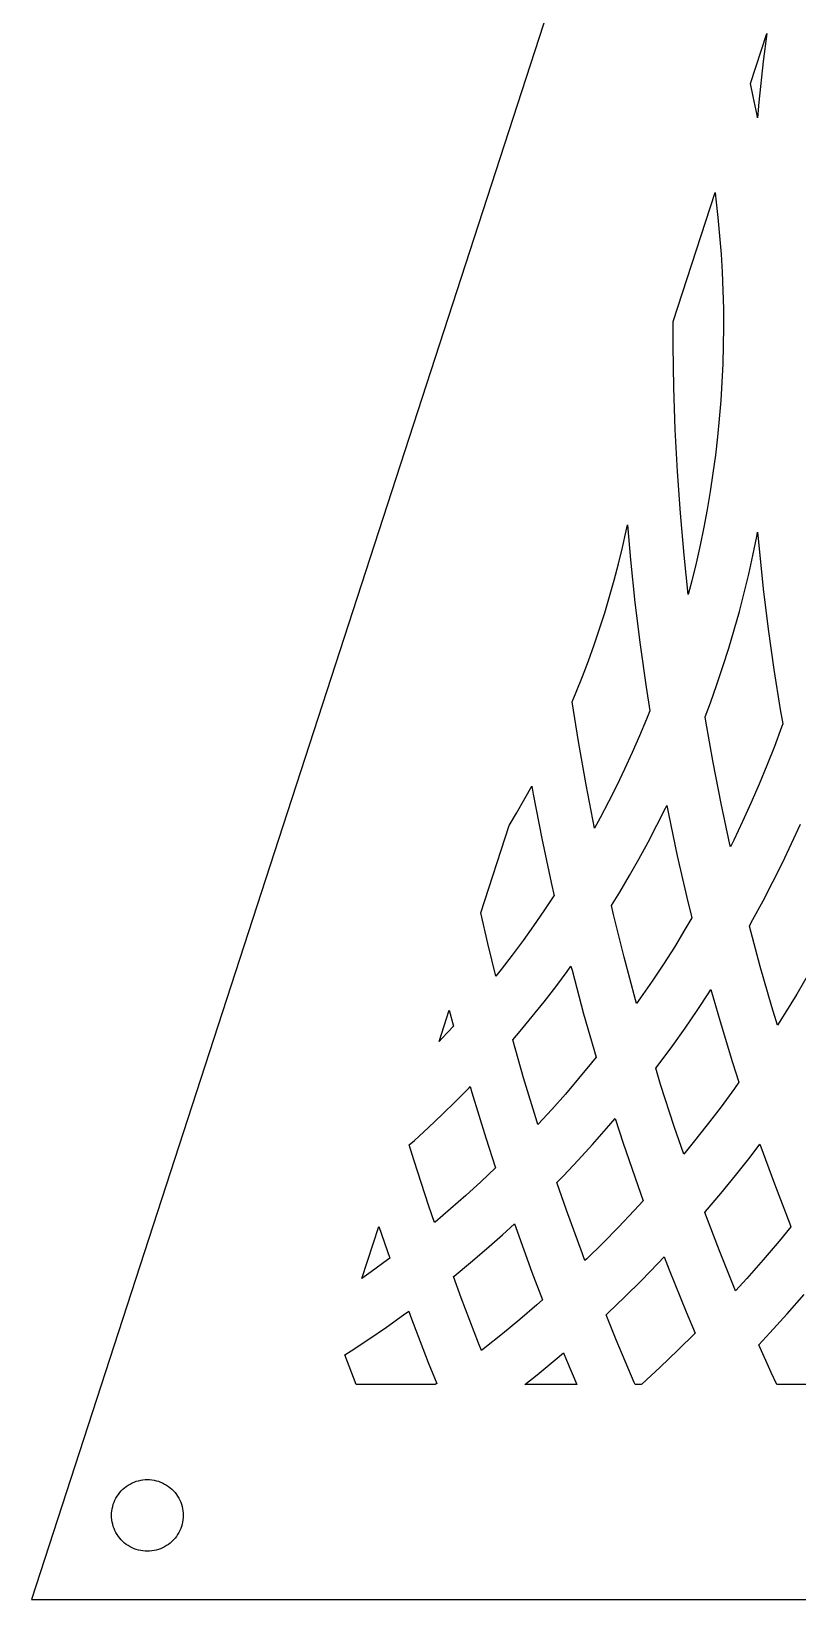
# Model space of a CAD drawing. Header units: metres. Extents: x -75 to 75, y 0 to 231.
# Drawn here: x -75 to -32.3, y 0 to 87.5 of the extents above; entities that cross this region are included whole.
import ezdxf

# ---------------------------------------------------------------- set-up
doc = ezdxf.new("R2010")
doc.units = ezdxf.units.M

msp = doc.modelspace()

# ---------------------------------------------------------------- linework, layer by layer
for p, q in [((0, 230.826), (-75, 0)), ((-34.8837, 84.6326), (-33.9789, 87.4172)), ((-33.9789, 87.4172), (-34.17, 85.8601)), ((-34.17, 85.8601), (-34.4072, 83.6012)), ((-34.7255, 83.9155), (-34.8837, 84.6326)), ((-34.5114, 82.8573), (-34.7255, 83.9155)), ((-34.4072, 83.6012), (-34.4848, 82.7132)), ((-34.4848, 82.7132), (-34.5114, 82.8573)), ((-39.1997, 71.349), (-36.8601, 78.5498)), ((-36.8601, 78.5498), (-36.8119, 78.1778)), ((-36.8119, 78.1778), (-36.6978, 77.1586)), ((-36.6978, 77.1586), (-36.6017, 76.1379)), ((-36.6017, 76.1379), (-36.5234, 75.116)), ((-36.5234, 75.116), (-36.463, 74.0933)), ((-36.463, 74.0933), (-36.4204, 73.07)), ((-36.4204, 73.07), (-36.3957, 72.0465)), ((-36.3957, 72.0465), (-36.3889, 71.0231)), ((-39.2, 70), (-39.1997, 71.349)), ((-36.3889, 71.0231), (-36.4, 70)), ((-39.1596, 67.6582), (-39.2, 70)), ((-36.4, 70), (-36.4289, 68.9776)), ((-36.4289, 68.9776), (-36.4757, 67.9563)), ((-39.0783, 65.3179), (-39.1596, 67.6582)), ((-36.4757, 67.9563), (-36.5402, 66.9363)), ((-36.5402, 66.9363), (-36.6226, 65.9179)), ((-36.6226, 65.9179), (-36.7226, 64.9014)), ((-38.9562, 62.9797), (-39.0783, 65.3179)), ((-36.7226, 64.9014), (-36.8404, 63.8872)), ((-36.8404, 63.8872), (-36.9758, 62.8755)), ((-38.7933, 60.6443), (-38.9562, 62.9797)), ((-36.9758, 62.8755), (-37.1287, 61.8667)), ((-37.1287, 61.8667), (-37.2993, 60.8611)), ((-38.5897, 58.3124), (-38.7933, 60.6443)), ((-37.2993, 60.8611), (-37.4872, 59.8589)), ((-42.0235, 58.7395), (-41.8154, 59.662)), ((-41.8154, 59.662), (-41.7473, 59.9908)), ((-41.7473, 59.9908), (-41.5783, 58.0509)), ((-37.4872, 59.8589), (-37.6926, 58.8606)), ((-34.5328, 59.338), (-34.4856, 59.591)), ((-34.4856, 59.591), (-34.4057, 58.6785)), ((-42.2476, 57.8212), (-42.0235, 58.7395)), ((-37.6926, 58.8606), (-37.9153, 57.8663)), ((-34.7477, 58.2881), (-34.5328, 59.338)), ((-34.4057, 58.6785), (-34.1685, 56.4238)), ((-42.4876, 56.9072), (-42.2476, 57.8212)), ((-41.5783, 58.0509), (-41.3291, 55.6712)), ((-38.3577, 56.1008), (-38.5897, 58.3124)), ((-37.9153, 57.8663), (-38.1553, 56.8764)), ((-34.9809, 57.2426), (-34.7477, 58.2881)), ((-42.7434, 55.9979), (-42.4876, 56.9072)), ((-35.2321, 56.2015), (-34.9809, 57.2426)), ((-38.1553, 56.8764), (-38.3577, 56.1008)), ((-35.5015, 55.1654), (-35.2321, 56.2015)), ((-34.1685, 56.4238), (-33.892, 54.1741)), ((-43.015, 55.0935), (-42.7434, 55.9979)), ((-41.3291, 55.6712), (-41.0384, 53.2966)), ((-35.7888, 54.1344), (-35.5015, 55.1654)), ((-43.3022, 54.1944), (-43.015, 55.0935)), ((-43.6049, 53.3007), (-43.3022, 54.1944)), ((-36.0939, 53.1089), (-35.7888, 54.1344)), ((-33.892, 54.1741), (-33.5764, 51.9298)), ((-43.9231, 52.4128), (-43.6049, 53.3007)), ((-41.0384, 53.2966), (-40.7063, 50.9277)), ((-36.4168, 52.0893), (-36.0939, 53.1089)), ((-44.2566, 51.5309), (-43.9231, 52.4128)), ((-36.7573, 51.0758), (-36.4168, 52.0893)), ((-33.5764, 51.9298), (-33.2217, 49.6917)), ((-44.6053, 50.6553), (-44.2566, 51.5309)), ((-40.7063, 50.9277), (-40.4992, 49.6169)), ((-37.1154, 50.0687), (-36.7573, 51.0758)), ((-44.83, 50.1186), (-44.6053, 50.6553)), ((-44.4813, 47.9083), (-44.83, 50.1186)), ((-37.4096, 49.2849), (-37.1154, 50.0687)), ((-40.6843, 49.1502), (-41.075, 48.2129)), ((-40.4992, 49.6169), (-40.6843, 49.1502)), ((-37.37, 49.0347), (-37.4096, 49.2849)), ((-36.9642, 46.7312), (-37.37, 49.0347)), ((-33.2217, 49.6917), (-33.0793, 48.8846)), ((-41.075, 48.2129), (-41.4819, 47.2829)), ((-33.1442, 48.7013), (-33.5441, 47.6319)), ((-33.0793, 48.8846), (-33.1442, 48.7013)), ((-44.0548, 45.4809), (-44.4813, 47.9083)), ((-41.4819, 47.2829), (-41.9047, 46.3605)), ((-33.5441, 47.6319), (-33.9625, 46.5699)), ((-36.5184, 44.4354), (-36.9642, 46.7312)), ((-33.9625, 46.5699), (-34.3993, 45.5157)), ((-41.9047, 46.3605), (-42.3435, 45.4459)), ((-47.928, 43.9075), (-47.4621, 44.7237)), ((-47.4621, 44.7237), (-47.0877, 45.4069)), ((-47.0877, 45.4069), (-47.0093, 44.9599)), ((-47.0093, 44.9599), (-46.531, 42.4892)), ((-43.5861, 43.0616), (-44.0548, 45.4809)), ((-42.3435, 45.4459), (-42.798, 44.5394)), ((-34.3993, 45.5157), (-34.8542, 44.4696)), ((-48.3429, 43.2093), (-47.928, 43.9075)), ((-42.798, 44.5394), (-43.2682, 43.6413)), ((-40.1017, 43.2243), (-39.6246, 44.178)), ((-39.6246, 44.178), (-39.5533, 44.327)), ((-39.5533, 44.327), (-39.4633, 43.863)), ((-39.4633, 43.863), (-38.9671, 41.5244)), ((-36.0326, 42.1482), (-36.5184, 44.4354)), ((-34.8542, 44.4696), (-35.3272, 43.432)), ((-49.9284, 38.3295), (-48.3429, 43.2093)), ((-43.5857, 43.0596), (-43.5861, 43.0616)), ((-43.2682, 43.6413), (-43.5857, 43.0596)), ((-40.5952, 42.2793), (-40.1017, 43.2243)), ((-35.3272, 43.432), (-35.8181, 42.403)), ((-32.5866, 42.2118), (-32.0927, 43.2974)), ((-46.531, 42.4892), (-46.0098, 40.0275)), ((-41.1049, 41.3435), (-40.5952, 42.2793)), ((-36.005, 42.0283), (-36.0326, 42.1482)), ((-35.8181, 42.403), (-36.005, 42.0283)), ((-33.0992, 41.1352), (-32.5866, 42.2118)), ((-41.6307, 40.4169), (-41.1049, 41.3435)), ((-38.9671, 41.5244), (-38.4302, 39.1952)), ((-42.1725, 39.5), (-41.6307, 40.4169)), ((-33.6304, 40.068), (-33.0992, 41.1352)), ((-46.0098, 40.0275), (-45.8413, 39.2951)), ((-42.6365, 38.7451), (-42.1725, 39.5)), ((-34.1799, 39.0106), (-33.6304, 40.068)), ((-45.8471, 39.2859), (-46.4074, 38.4436)), ((-45.8413, 39.2951), (-45.8471, 39.2859)), ((-42.5226, 38.2504), (-42.6365, 38.7451)), ((-38.4302, 39.1952), (-38.1472, 38.0584)), ((-34.7477, 37.9633), (-34.1799, 39.0106)), ((-49.538, 36.6308), (-49.9284, 38.3295)), ((-46.4074, 38.4436), (-46.9821, 37.6116)), ((-41.9281, 35.86), (-42.5226, 38.2504)), ((-38.1472, 38.0584), (-38.5352, 37.4)), ((-34.945, 37.6139), (-34.7477, 37.9633)), ((-47.5711, 36.7899), (-48.1741, 35.979)), ((-46.9821, 37.6116), (-47.5711, 36.7899)), ((-38.5352, 37.4), (-39.1298, 36.4298)), ((-34.942, 37.6018), (-34.945, 37.6139)), ((-34.3375, 35.3441), (-34.942, 37.6018)), ((-49.086, 34.8099), (-49.538, 36.6308)), ((-48.1741, 35.979), (-48.791, 35.179)), ((-39.1298, 36.4298), (-39.7412, 35.4705)), ((-48.791, 35.179), (-49.086, 34.8099)), ((-45.7471, 34.2156), (-45.1136, 35.0692)), ((-45.1136, 35.0692), (-44.8978, 35.3709)), ((-44.8978, 35.3709), (-44.839, 35.1342)), ((-44.839, 35.1342), (-44.1899, 32.7042)), ((-41.2921, 33.4806), (-41.9281, 35.86)), ((-39.7412, 35.4705), (-40.369, 34.5222)), ((-33.6937, 33.0977), (-34.3375, 35.3441)), ((-46.3951, 33.3736), (-45.7471, 34.2156)), ((-40.369, 34.5222), (-41.0131, 33.5854)), ((-31.66, 34.8901), (-32.2998, 33.8)), ((-47.0574, 32.5432), (-46.3951, 33.3736)), ((-41.2337, 33.2762), (-41.2921, 33.4806)), ((-41.0131, 33.5854), (-41.2337, 33.2762)), ((-37.853, 32.8883), (-37.1971, 33.8807)), ((-37.1971, 33.8807), (-37.0877, 34.0526)), ((-37.0877, 34.0526), (-36.5775, 32.2708)), ((-32.2998, 33.8), (-32.9582, 32.7216)), ((-52.2579, 31.1602), (-51.6933, 32.8979)), ((-51.6933, 32.8979), (-51.4593, 32.0208)), ((-47.734, 31.7247), (-47.0574, 32.5432)), ((-44.1899, 32.7042), (-43.4986, 30.2862)), ((-38.526, 31.9078), (-37.853, 32.8883)), ((-33.3772, 32.0616), (-33.6937, 33.0977)), ((-32.9582, 32.7216), (-33.3772, 32.0616)), ((-51.4593, 32.0208), (-52.076, 31.351)), ((-48.1416, 31.2488), (-47.734, 31.7247)), ((-39.2158, 30.9395), (-38.526, 31.9078)), ((-36.5775, 32.2708), (-35.8799, 29.986)), ((-52.076, 31.351), (-52.2579, 31.1602)), ((-47.5359, 29.1285), (-48.1416, 31.2488)), ((-39.9221, 29.9836), (-39.2158, 30.9395)), ((-43.7478, 29.9574), (-44.47, 29.0816)), ((-43.4951, 30.2749), (-43.7478, 29.9574)), ((-43.4986, 30.2862), (-43.4951, 30.2749)), ((-40.1711, 29.6587), (-39.9221, 29.9836)), ((-35.8799, 29.986), (-35.5228, 28.8857)), ((-46.7817, 26.653), (-47.5359, 29.1285)), ((-44.47, 29.0816), (-45.2071, 28.2188)), ((-39.8963, 28.7581), (-40.1711, 29.6587)), ((-51.3217, 27.8204), (-50.5776, 28.5754)), ((-50.5776, 28.5754), (-50.5163, 28.6399)), ((-50.5163, 28.6399), (-50.4197, 28.3016)), ((-50.4197, 28.3016), (-49.6507, 25.7759)), ((-45.2071, 28.2188), (-45.959, 27.3693)), ((-39.137, 26.4162), (-39.8963, 28.7581)), ((-35.7753, 28.5304), (-36.5243, 27.5149)), ((-35.5228, 28.8857), (-35.7753, 28.5304)), ((-52.0786, 27.0786), (-51.3217, 27.8204)), ((-45.959, 27.3693), (-46.7253, 26.5333)), ((-36.5243, 27.5149), (-37.2906, 26.5128)), ((-53.63, 25.6361), (-52.8481, 26.3505)), ((-52.8481, 26.3505), (-52.0786, 27.0786)), ((-46.7385, 26.5194), (-46.7817, 26.653)), ((-46.7253, 26.5333), (-46.7385, 26.5194)), ((-43.6949, 25.4011), (-42.909, 26.2905)), ((-42.909, 26.2905), (-42.4313, 26.8504)), ((-42.4313, 26.8504), (-41.9902, 25.4892)), ((-38.6075, 24.8755), (-39.137, 26.4162)), ((-37.2906, 26.5128), (-38.0741, 25.5246)), ((-53.9203, 25.38), (-53.63, 25.6361)), ((-49.6507, 25.7759), (-49.1105, 24.1071)), ((-44.4959, 24.5259), (-43.6949, 25.4011)), ((-41.9902, 25.4892), (-41.1736, 23.1117)), ((-38.0741, 25.5246), (-38.6075, 24.8755)), ((-34.8947, 24.7074), (-34.3521, 25.4179)), ((-34.3521, 25.4179), (-33.5499, 23.2117)), ((-53.6671, 24.5479), (-53.9203, 25.38)), ((-52.8322, 21.9664), (-53.6671, 24.5479)), ((-45.3118, 23.665), (-44.4959, 24.5259)), ((-35.7101, 23.6776), (-34.8947, 24.7074)), ((-49.1105, 24.1071), (-49.9306, 23.3292)), ((-45.6765, 23.2935), (-45.3118, 23.665)), ((-36.5431, 22.6625), (-35.7101, 23.6776)), ((-49.9306, 23.3292), (-50.7656, 22.5644)), ((-45.1448, 21.7443), (-45.6765, 23.2935)), ((-41.1736, 23.1117), (-40.868, 22.2702)), ((-33.5499, 23.2117), (-32.6951, 20.9824)), ((-52.5164, 21.045), (-52.8322, 21.9664)), ((-50.7656, 22.5644), (-51.6136, 21.8145)), ((-40.868, 22.2702), (-41.3747, 21.7155)), ((-37.3935, 21.6624), (-36.5431, 22.6625)), ((-52.4743, 21.0797), (-52.5164, 21.045)), ((-51.6136, 21.8145), (-52.4743, 21.0797)), ((-44.2624, 19.3126), (-45.1448, 21.7443)), ((-41.3747, 21.7155), (-42.2402, 20.8006)), ((-37.4353, 21.6149), (-37.3935, 21.6624)), ((-36.6162, 19.4773), (-37.4353, 21.6149)), ((-56.5579, 17.926), (-55.614, 20.8311)), ((-55.614, 20.8311), (-55.0078, 19.062)), ((-49.6062, 19.5851), (-48.7196, 20.3703)), ((-48.7196, 20.3703), (-48.0544, 20.9806)), ((-48.0544, 20.9806), (-47.9813, 20.7676)), ((-47.9813, 20.7676), (-47.0815, 18.2866)), ((-42.2402, 20.8006), (-43.1212, 19.9012)), ((-32.6275, 20.8148), (-33.2791, 20.0194)), ((-32.6951, 20.9824), (-32.6275, 20.8148)), ((-50.5061, 18.8156), (-49.6062, 19.5851)), ((-44.1143, 18.9256), (-44.2624, 19.3126)), ((-43.1212, 19.9012), (-44.0176, 19.0176)), ((-35.7133, 17.2389), (-36.6162, 19.4773)), ((-33.2791, 20.0194), (-34.1761, 18.9627)), ((-55.1298, 18.9684), (-56.0385, 18.2963)), ((-55.0078, 19.062), (-55.1298, 18.9684)), ((-51.419, 18.0622), (-50.5061, 18.8156)), ((-44.0176, 19.0176), (-44.1143, 18.9256)), ((-40.9632, 17.8173), (-40.0461, 18.7547)), ((-40.0461, 18.7547), (-39.6944, 19.1269)), ((-39.6944, 19.1269), (-39.4169, 18.4022)), ((-39.4169, 18.4022), (-38.4774, 16.0716)), ((-34.1761, 18.9627), (-35.0912, 17.922)), ((-56.0385, 18.2963), (-56.5579, 17.926)), ((-51.4567, 18.0322), (-51.419, 18.0622)), ((-51.0282, 16.8501), (-51.4567, 18.0322)), ((-47.0815, 18.2866), (-46.4886, 16.7366)), ((-41.8963, 16.8963), (-40.9632, 17.8173)), ((-35.0912, 17.922), (-35.7133, 17.2389)), ((-50.0597, 14.3168), (-51.0282, 16.8501)), ((-46.4886, 16.7366), (-46.7958, 16.4639)), ((-42.8451, 15.992), (-41.8963, 16.8963)), ((-32.827, 15.9539), (-31.8779, 17.0343)), ((-55.1952, 15.2134), (-54.2331, 15.9004)), ((-54.2331, 15.9004), (-53.9508, 16.1096)), ((-53.9508, 16.1096), (-53.8473, 15.824)), ((-53.8473, 15.824), (-52.8605, 13.2417)), ((-46.7958, 16.4639), (-47.7506, 15.6458)), ((-42.9386, 15.9059), (-42.8451, 15.992)), ((-42.3716, 14.4983), (-42.9386, 15.9059)), ((-38.4774, 16.0716), (-37.9695, 14.8725)), ((-33.7946, 14.8904), (-32.827, 15.9539)), ((-56.1689, 14.5434), (-55.1952, 15.2134)), ((-47.7506, 15.6458), (-48.7193, 14.8448)), ((-34.4221, 14.2244), (-33.7946, 14.8904)), ((-57.1538, 13.8907), (-56.1689, 14.5434)), ((-49.8964, 13.911), (-50.0597, 14.3168)), ((-49.7015, 14.061), (-49.8964, 13.911)), ((-48.7193, 14.8448), (-49.7015, 14.061)), ((-41.3636, 12.1171), (-42.3716, 14.4983)), ((-37.9695, 14.8725), (-38.9264, 13.9264)), ((-33.7368, 12.6827), (-34.4221, 14.2244)), ((-57.516, 13.6597), (-57.1538, 13.8907)), ((-56.8821, 12), (-57.516, 13.6597)), ((-52.8605, 13.2417), (-52.385, 12.0599)), ((-46.7909, 12.5467), (-45.7825, 13.3817)), ((-45.7825, 13.3817), (-45.3169, 13.7811)), ((-45.3169, 13.7811), (-45.1531, 13.3745)), ((-45.1531, 13.3745), (-44.5715, 12)), ((-38.9264, 13.9264), (-39.9275, 12.9707)), ((-47.4751, 12), (-46.7909, 12.5467)), ((-39.9275, 12.9707), (-40.9448, 12.0329)), ((-33.419, 12), (-33.7368, 12.6827)), ((-52.4687, 12), (-56.8821, 12)), ((-52.385, 12.0599), (-52.4687, 12)), ((-44.5715, 12), (-47.4751, 12)), ((-41.3116, 12), (-41.3636, 12.1171)), ((-40.9818, 12), (-41.3116, 12)), ((-40.9448, 12.0329), (-40.9818, 12)), ((-30.7487, 12), (-33.419, 12)), ((-69.9858, 6.07137), (-69.897, 6.16022)), ((-69.897, 6.16022), (-69.8027, 6.2433)), ((-69.8027, 6.2433), (-69.7034, 6.32031)), ((-69.7034, 6.32031), (-69.5995, 6.39093)), ((-69.5995, 6.39093), (-69.4914, 6.4549)), ((-69.4914, 6.4549), (-69.3794, 6.51193)), ((-69.3794, 6.51193), (-69.2641, 6.56183)), ((-69.2641, 6.56183), (-69.1459, 6.60439)), ((-69.1459, 6.60439), (-69.0252, 6.63943)), ((-69.0252, 6.63943), (-68.9026, 6.66685)), ((-68.9026, 6.66685), (-68.7785, 6.68651)), ((-68.7785, 6.68651), (-68.6534, 6.69833)), ((-68.6534, 6.69833), (-68.5279, 6.70227)), ((-68.5279, 6.70227), (-68.4023, 6.69833)), ((-68.4023, 6.69833), (-68.2772, 6.68651)), ((-68.2772, 6.68651), (-68.1531, 6.66685)), ((-68.1531, 6.66685), (-68.0305, 6.63943)), ((-68.0305, 6.63943), (-67.9098, 6.60439)), ((-67.9098, 6.60439), (-67.7916, 6.56183)), ((-67.7916, 6.56183), (-67.6763, 6.51193)), ((-67.6763, 6.51193), (-67.5643, 6.4549)), ((-67.5643, 6.4549), (-67.4562, 6.39093)), ((-67.4562, 6.39093), (-67.3523, 6.32031)), ((-67.3523, 6.32031), (-67.253, 6.2433)), ((-67.253, 6.2433), (-67.1588, 6.16022)), ((-67.1588, 6.16022), (-67.0699, 6.07137)), ((-70.465, 5.19966), (-70.43, 5.32031)), ((-70.43, 5.32031), (-70.3874, 5.43852)), ((-70.3874, 5.43852), (-70.3375, 5.55383)), ((-70.3375, 5.55383), (-70.2805, 5.66579)), ((-70.2805, 5.66579), (-70.2165, 5.77393)), ((-70.2165, 5.77393), (-70.1459, 5.87784)), ((-70.1459, 5.87784), (-70.0689, 5.97713)), ((-70.0689, 5.97713), (-69.9858, 6.07137)), ((-67.0699, 6.07137), (-66.9868, 5.97713)), ((-66.9868, 5.97713), (-66.9098, 5.87784)), ((-66.9098, 5.87784), (-66.8392, 5.77393)), ((-66.8392, 5.77393), (-66.7752, 5.66579)), ((-66.7752, 5.66579), (-66.7182, 5.55383)), ((-66.7182, 5.55383), (-66.6683, 5.43852)), ((-66.6683, 5.43852), (-66.6257, 5.32031)), ((-66.6257, 5.32031), (-66.5907, 5.19966)), ((-70.5279, 4.70227), (-70.5239, 4.82785)), ((-70.5239, 4.57669), (-70.5279, 4.70227)), ((-70.5239, 4.82785), (-70.5121, 4.95294)), ((-70.5121, 4.45161), (-70.5239, 4.57669)), ((-70.5121, 4.95294), (-70.4924, 5.07704)), ((-70.4924, 4.32751), (-70.5121, 4.45161)), ((-70.4924, 5.07704), (-70.465, 5.19966)), ((-66.5907, 5.19966), (-66.5633, 5.07704)), ((-66.5633, 5.07704), (-66.5436, 4.95294)), ((-66.5436, 4.45161), (-66.5633, 4.32751)), ((-66.5436, 4.95294), (-66.5318, 4.82785)), ((-66.5318, 4.57669), (-66.5436, 4.45161)), ((-66.5318, 4.82785), (-66.5279, 4.70227)), ((-66.5279, 4.70227), (-66.5318, 4.57669)), ((-70.465, 4.2049), (-70.4924, 4.32751)), ((-70.43, 4.08424), (-70.465, 4.2049)), ((-70.3874, 3.96602), (-70.43, 4.08424)), ((-70.3375, 3.85072), (-70.3874, 3.96602)), ((-70.2805, 3.73877), (-70.3375, 3.85072)), ((-70.2165, 3.63062), (-70.2805, 3.73877)), ((-70.1459, 3.5267), (-70.2165, 3.63062)), ((-70.0689, 3.42743), (-70.1459, 3.5267)), ((-66.9098, 3.5267), (-66.9868, 3.42743)), ((-66.8392, 3.63062), (-66.9098, 3.5267)), ((-66.7752, 3.73877), (-66.8392, 3.63062)), ((-66.7182, 3.85072), (-66.7752, 3.73877)), ((-66.6683, 3.96602), (-66.7182, 3.85072)), ((-66.6257, 4.08424), (-66.6683, 3.96602)), ((-66.5907, 4.2049), (-66.6257, 4.08424)), ((-66.5633, 4.32751), (-66.5907, 4.2049)), ((-69.9858, 3.33318), (-70.0689, 3.42743)), ((-69.897, 3.24434), (-69.9858, 3.33318)), ((-69.8027, 3.16125), (-69.897, 3.24434)), ((-69.7034, 3.08424), (-69.8027, 3.16125)), ((-69.5995, 3.01363), (-69.7034, 3.08424)), ((-69.4914, 2.94966), (-69.5995, 3.01363)), ((-69.3794, 2.89262), (-69.4914, 2.94966)), ((-69.2641, 2.84273), (-69.3794, 2.89262)), ((-69.1459, 2.80016), (-69.2641, 2.84273)), ((-69.0252, 2.76511), (-69.1459, 2.80016)), ((-68.9026, 2.7377), (-69.0252, 2.76511)), ((-68.7785, 2.71805), (-68.9026, 2.7377)), ((-68.6534, 2.70622), (-68.7785, 2.71805)), ((-68.5279, 2.70227), (-68.6534, 2.70622)), ((-68.4023, 2.70622), (-68.5279, 2.70227)), ((-68.2772, 2.71805), (-68.4023, 2.70622)), ((-68.1531, 2.7377), (-68.2772, 2.71805)), ((-68.0305, 2.76511), (-68.1531, 2.7377)), ((-67.9098, 2.80016), (-68.0305, 2.76511)), ((-67.7916, 2.84273), (-67.9098, 2.80016)), ((-67.6763, 2.89262), (-67.7916, 2.84273)), ((-67.5643, 2.94966), (-67.6763, 2.89262)), ((-67.4562, 3.01363), (-67.5643, 2.94966)), ((-67.3523, 3.08424), (-67.4562, 3.01363)), ((-67.253, 3.16125), (-67.3523, 3.08424)), ((-67.1588, 3.24434), (-67.253, 3.16125)), ((-67.0699, 3.33318), (-67.1588, 3.24434)), ((-66.9868, 3.42743), (-67.0699, 3.33318)), ((-75, 0), (75, 0))]:
    msp.add_line(p, q)

doc.saveas('drawing.dxf')
